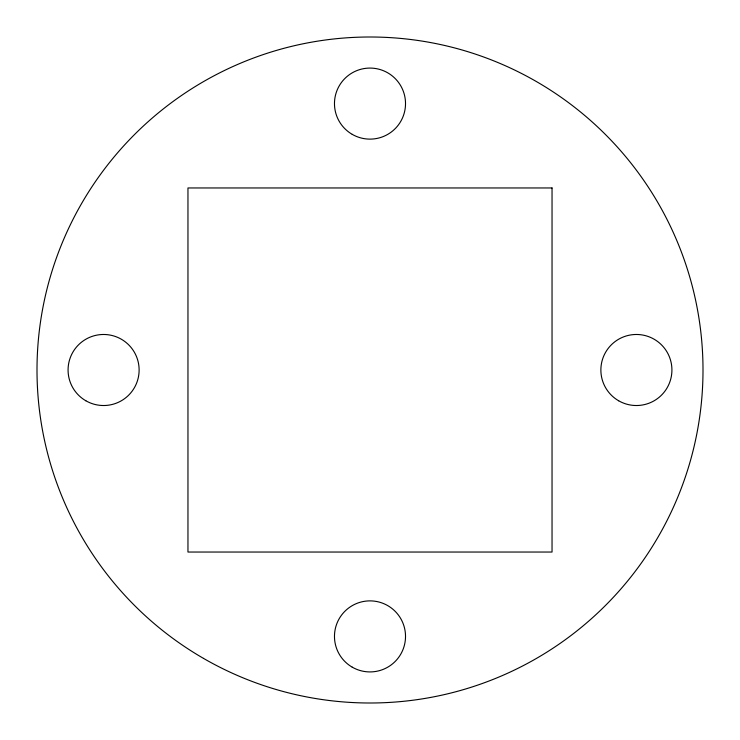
<?xml version="1.0" encoding="UTF-8"?>
<svg xmlns="http://www.w3.org/2000/svg" width="740" height="740" viewBox="0 0 740 740"><rect width="100%" height="100%" fill="white"/><g stroke="black" fill="none" stroke-linecap="round" stroke-linejoin="round"><path stroke-width="1.11" d="M552.04 187.96L187.96 187.96L187.96 552.04L552.04 552.04L552.04 187.96M203.5 658.387A333 333 0 0 0 703 370A333 333 0 0 0 203.5 81.613A333 333 0 0 0 203.5 658.387M352.24 134.365A35.52 35.52 0 0 0 405.52 103.6A35.52 35.52 0 0 0 352.24 72.835A35.52 35.52 0 0 0 352.24 134.365M352.24 667.166A35.52 35.52 0 0 0 405.52 636.4A35.52 35.52 0 0 0 352.24 605.635A35.52 35.52 0 0 0 352.24 667.166M85.84 400.766A35.52 35.52 0 0 0 139.12 370A35.52 35.52 0 0 0 85.84 339.235A35.52 35.52 0 0 0 85.84 400.766M618.64 400.766A35.52 35.52 0 0 0 671.92 370A35.52 35.52 0 0 0 618.64 339.235A35.52 35.52 0 0 0 618.64 400.766"/></g></svg>
